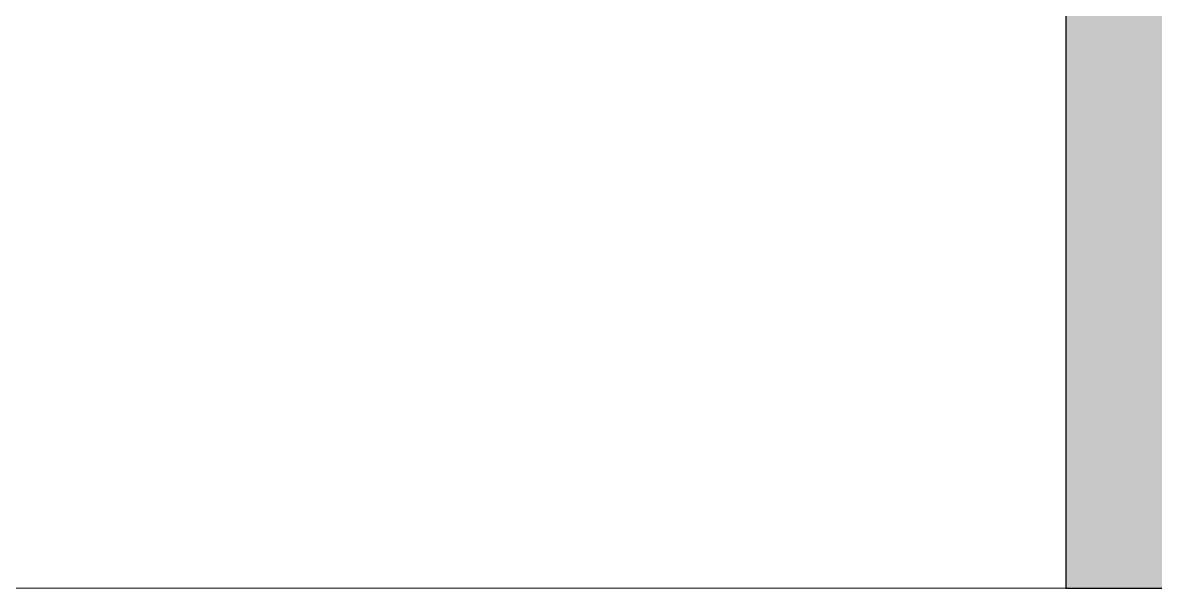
# Model space of a CAD drawing. Header units: millimetres. Extents: x -23600 to 58751, y -29611 to 36794.
# Drawn here: x 16251.9688 to 16252.1119, y 30489.0408 to 30489.1122 of the extents above; entities that cross this region are included whole.
import ezdxf

# ---------------------------------------------------------------- set-up
doc = ezdxf.new("R2010")
doc.units = ezdxf.units.MM
for name, color, linetype, lineweight in [('A-GLAZ', 151, 'Continuous', 9), ('A-WALL', 113, 'Continuous', 9), ('A-WALL-PATT', 111, 'Continuous', 25)]:
    doc.layers.add(name, color=color, linetype=linetype, lineweight=lineweight)

# ---------------------------------------------------------------- blocks, each defined once
blk = doc.blocks.new('M_Fixed - 0915 x 1220mm-182280-01 - Entry Level')
at = {"layer": 'A-GLAZ', "lineweight": 18}
blk.add_line((457.5, -138.5), (425.5, -138.5), dxfattribs=at)

msp = doc.modelspace()

# ---------------------------------------------------------------- hatches: boundary and pattern name
at = {"layer": 'A-WALL-PATT', "lineweight": 9}
h = msp.add_hatch(dxfattribs=at)
h.set_pattern_fill('FP_2', color=256, style=0, pattern_type=2)
h.set_pattern_definition([(0, (0, 0), (812.8, 203.2), [33.528, -576.072, 33.528, -576.072, -3251.2]), (0, (0, 0), (812.8, 203.2), [-1219.2, 33.528, -1185.672, 33.528, -576.072, -1422.4]), (0, (0, 0), (812.8, 203.2), [-3048, 33.528, -372.872, 33.528, -982.472]), (120, (304.8, 101.6), (-582.3764, 602.3054), [33.528, -576.072, 33.528, -576.072, -3251.2]), (120, (304.8, 101.6), (-582.3764, 602.3054), [-1219.2, 33.528, -1185.672, 33.528, -576.072, -1422.4]), (120, (304.8, 101.6), (-582.3764, 602.3054), [-3048, 33.528, -372.872, 33.528, -982.472]), (240, (406.4, 508), (-230.4236, -805.5054), [33.528, -576.072, 33.528, -576.072, -3251.2]), (240, (406.4, 508), (-230.4236, -805.5054), [-1219.2, 33.528, -1185.672, 33.528, -576.072, -1422.4]), (240, (406.4, 508), (-230.4236, -805.5054), [-3048, 33.528, -372.872, 33.528, -982.472])])
h.paths.add_polyline_path([(12144.35056, 30489.04076), (12144.35056, 30502.04076), (11320.10056, 30502.04076), (11320.10056, 30489.04076), (12128.85056, 30489.04076)], flags=0)
h.paths.add_polyline_path([(8276.35056, 30489.04076), (9085.10056, 30489.04076), (9085.10056, 30502.04076), (8276.35056, 30502.04076)], flags=0)
h.paths.add_polyline_path([(24111.89995, 30489.04076), (24368.89991, 30489.04076), (24368.89991, 30502.04076), (18256.35056, 30502.04076), (18256.35056, 30489.04076), (21215.318, 30489.04076)], flags=0)
h.paths.add_polyline_path([(27008.48189, 30489.04076), (27221.89991, 30489.04076), (27221.89991, 30502.04076), (24568.89991, 30502.04076), (24568.89991, 30489.04076)], flags=0)
h.paths.add_polyline_path([(8153.35056, 30489.04076), (8184.35056, 30489.04076), (8184.35056, 30502.04076), (6647.60056, 30502.04076), (6647.60056, 30489.04076), (6732.40826, 30489.04076)], flags=0)
h.paths.add_polyline_path([(18164.35056, 30489.04076), (18164.35056, 30502.04076), (17456.10056, 30502.04076), (17456.10056, 30489.04076), (18148.85056, 30489.04076)], flags=0)
h.paths.add_polyline_path([(10000.10056, 30489.04076), (10405.10056, 30489.04076), (10405.10056, 30502.04076), (10000.10056, 30502.04076)], flags=0)
h.paths.add_polyline_path([(16541.10056, 30489.04076), (16541.10056, 30502.04076), (16252.10056, 30502.04076), (16252.10056, 30489.04076)], flags=0)
h.paths.add_polyline_path([(14133.10056, 30489.04076), (14133.10056, 30502.04076), (13844.10056, 30502.04076), (13844.10056, 30489.04076)], flags=0)
h.paths.add_polyline_path([(15048.10056, 30489.04076), (15337.10056, 30489.04076), (15337.10056, 30502.04076), (15048.10056, 30502.04076)], flags=0)
h.paths.add_polyline_path([(12251.85056, 30489.04076), (12929.10056, 30489.04076), (12929.10056, 30502.04076), (12236.35056, 30502.04076), (12236.35056, 30489.04076)], flags=0)

# ---------------------------------------------------------------- linework, layer by layer
at = {"layer": 'A-WALL', "lineweight": 25}
for p, q in [((16252.10056, 30792.04076), (16252.10056, 30489.04076)), ((16252.10056, 30489.04076), (16541.10056, 30489.04076))]:
    msp.add_line(p, q, dxfattribs=at)
at = {"layer": 'A-WALL'}
msp.add_line((16252.10056, 30489.04076), (15337.10056, 30489.04076), dxfattribs=at)

# ---------------------------------------------------------------- block references
at = {"layer": 'A-GLAZ'}
msp.add_blockref('M_Fixed - 0915 x 1220mm-182280-01 - Entry Level', (15794.60056, 30627.54076), dxfattribs=at)

doc.saveas('drawing.dxf')
